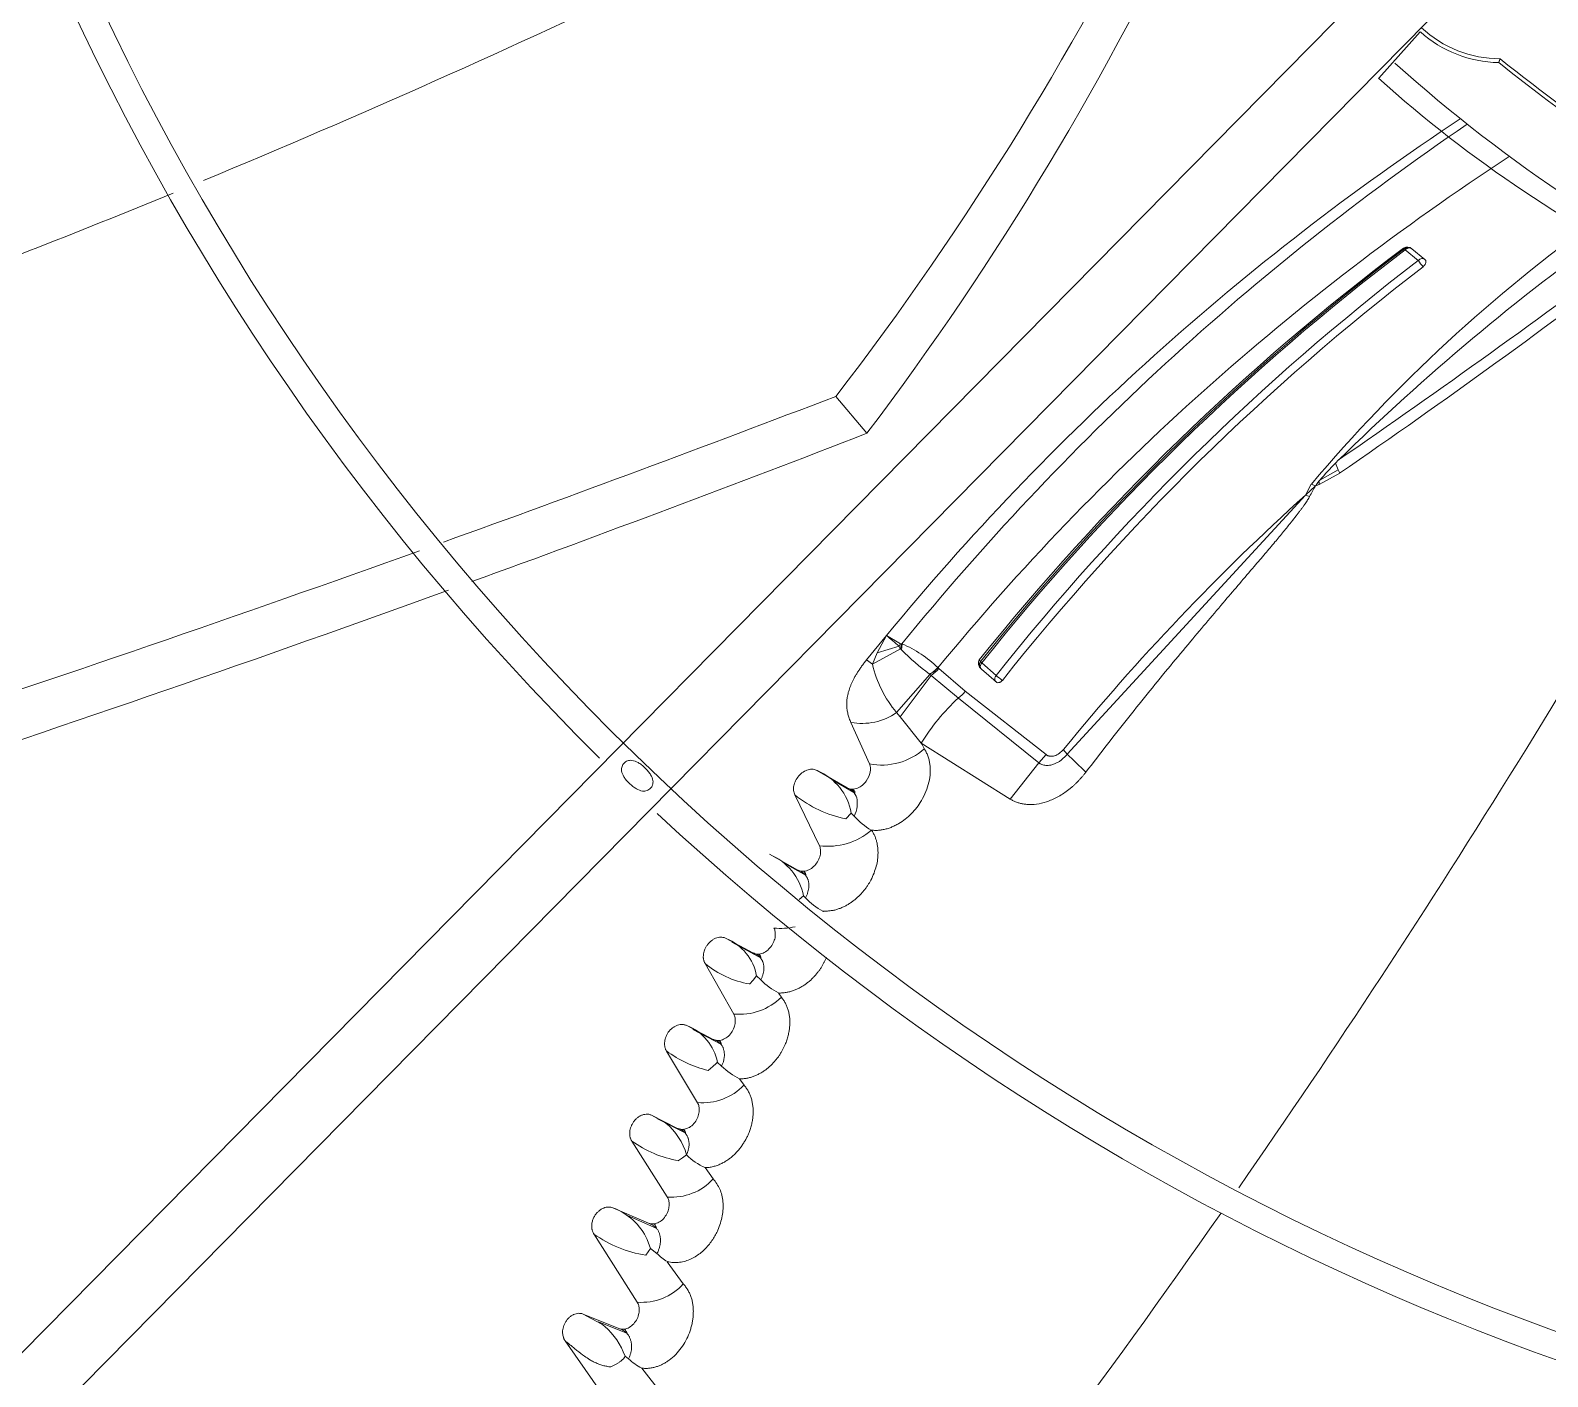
# Model space of a CAD drawing. Header units: millimetres. Extents: x 113490 to 142599, y -20467 to 115.
# Drawn here: x 122741.5 to 122879.2, y -11583.8 to -11461.5 of the extents above; entities that cross this region are included whole.
import ezdxf

# ---------------------------------------------------------------- set-up
doc = ezdxf.new("R2010")
doc.units = ezdxf.units.MM
doc.layers.add('DV3_0', color=7, linetype='Continuous')

msp = doc.modelspace()

# ---------------------------------------------------------------- linework, layer by layer
at = {"layer": 'DV3_0', "color": 7, "linetype": 'Continuous', "lineweight": 15}
for p, q in [((122945.2, -11374.23), (122611.6, -11712.53)), ((122612.45, -11720.21), (122950.11, -11377.79)), ((122866.15, -11481.33), (122866.26, -11481.36)), ((122866.3, -11481.48), (122867.48, -11482.45)), ((122866.91, -11481.39), (122868.09, -11482.36)), ((122817.41, -11498.14), (122814.59, -11494.79)), ((122858.5, -11502.79), (122860.35, -11501.76)), ((122858.55, -11502.39), (122860.22, -11501.46)), ((122858.23, -11502.89), (122858.5, -11502.79)), ((122858.37, -11502.62), (122858.46, -11502.5)), ((122858.37, -11502.62), (122858.47, -11502.58)), ((122858.46, -11502.5), (122858.55, -11502.39)), ((122817.38, -11518.72), (122819.2, -11516.49)), ((122817.92, -11519.1), (122820.46, -11517.71)), ((122820.48, -11517.25), (122820.34, -11517.46)), ((122820.55, -11517.26), (122820.46, -11517.71)), ((122820.46, -11517.71), (122820.55, -11517.81)), ((122820.48, -11517.25), (122820.55, -11517.26)), ((122820.61, -11517.26), (122820.55, -11517.81)), ((122823.87, -11519.42), (122823.88, -11519.44)), ((122823.88, -11519.44), (122823.94, -11519.49)), ((122823.94, -11519.49), (122826.35, -11521.56)), ((122827.74, -11518.87), (122827.62, -11518.73)), ((122829.14, -11520.72), (122827.82, -11519.56)), ((122829.16, -11520.13), (122827.85, -11518.98)), ((122820.11, -11523.5), (122823.12, -11520.03)), ((122823.09, -11520.01), (122823.12, -11520.03)), ((122823.12, -11520.03), (122823.24, -11520.12)), ((122823.24, -11520.12), (122825.72, -11522.18)), ((122825.72, -11522.18), (122833.02, -11528.07)), ((122826.35, -11521.56), (122833.7, -11527.32)), ((122822.35, -11526.29), (122820.43, -11523.89)), ((122815.97, -11524.41), (122817.64, -11528.16)), ((122833.02, -11528.07), (122830.42, -11531.36)), ((122833.7, -11527.32), (122833.02, -11528.07)), ((122835.25, -11526.86), (122835.61, -11527.27)), ((122815.61, -11530.34), (122812.91, -11528.77)), ((122816.22, -11530.75), (122814.26, -11529.61)), ((122813.1, -11535.59), (122810.87, -11530.97)), ((122815.51, -11533.16), (122815.99, -11532.63)), ((122815.99, -11532.63), (122816.27, -11532.91)), ((122808.57, -11536.37), (122811.13, -11537.8)), ((122811.89, -11538.29), (122809.9, -11537.17)), ((122811.28, -11540.49), (122811.67, -11540.15)), ((122811.67, -11540.15), (122811.84, -11540.31)), ((122813.46, -11541.59), (122813.42, -11541.53)), ((122804.63, -11544.02), (122807.06, -11545.33)), ((122807.8, -11545.8), (122805.16, -11544.36)), ((122805.32, -11550.88), (122802.72, -11546.29)), ((122807.4, -11547.42), (122807.09, -11547.79)), ((122807.4, -11547.42), (122807.79, -11547.78)), ((122807.09, -11547.79), (122806.75, -11548.15)), ((122809.65, -11549.35), (122809.4, -11548.97)), ((122801.07, -11551.93), (122803.46, -11553.18)), ((122804.2, -11553.63), (122801.6, -11552.27)), ((122802.04, -11558.93), (122799.22, -11554.24)), ((122803.43, -11555.65), (122803, -11556.01)), ((122803.83, -11555.26), (122804.22, -11555.6)), ((122806.26, -11557.35), (122805.86, -11556.77)), ((122797.87, -11560.07), (122800.23, -11561.26)), ((122797.87, -11560.07), (122799.15, -11560.79)), ((122800.97, -11561.7), (122798.39, -11560.4)), ((122799.29, -11567.49), (122796.07, -11562.41)), ((122800.68, -11563.95), (122800.31, -11564.19)), ((122801.03, -11563.67), (122800.68, -11563.95)), ((122803.46, -11565.85), (122802.72, -11564.82)), ((122794.35, -11568.48), (122797.58, -11569.87)), ((122798.35, -11570.34), (122795.67, -11569.18)), ((122796.56, -11577.04), (122792.62, -11570.85)), ((122797.45, -11571.36), (122797.77, -11572.16)), ((122797.77, -11572.16), (122797.56, -11572.47)), ((122797.77, -11572.16), (122798.35, -11572.62)), ((122797.56, -11572.47), (122797.33, -11572.77)), ((122800.74, -11575.39), (122799.29, -11573.37)), ((122791.66, -11578.12), (122794.9, -11579.44)), ((122791.66, -11578.12), (122793.3, -11579)), ((122795.68, -11579.9), (122793.05, -11578.82)), ((122794.62, -11587.14), (122790.01, -11580.55)), ((122795.29, -11581.55), (122795.46, -11581.96)), ((122794.91, -11582.51), (122794.66, -11582.67)), ((122795.46, -11581.96), (122795.77, -11582.19)), ((122798.78, -11585.38), (122796.97, -11583.04))]:
    msp.add_line(p, q, dxfattribs=at)
at = {"layer": 'DV3_0', "color": 7, "linetype": 'Continuous', "lineweight": 20}
for p, q in [((122863.89, -11465.89), (122867.67, -11461.68)), ((122859.96, -11500.86), (122860.25, -11500.56)), ((122860.22, -11501.46), (122860.35, -11501.76)), ((122857.23, -11503.75), (122857.77, -11502.77)), ((122857.23, -11503.75), (122857.69, -11503.33)), ((122857.69, -11503.33), (122858.16, -11502.9)), ((122858.16, -11502.9), (122857.77, -11502.77)), ((122858.16, -11502.9), (122858.23, -11502.89)), ((122858.24, -11502.78), (122858.23, -11502.89)), ((122858.24, -11502.78), (122858.37, -11502.62)), ((122858.46, -11502.5), (122858.47, -11502.58)), ((122858.47, -11502.58), (122858.5, -11502.79)), ((122835.61, -11527.27), (122857.23, -11503.75)), ((122857.23, -11503.75), (122857.62, -11503.88)), ((122818.36, -11518.07), (122819.2, -11516.49)), ((122819.2, -11516.49), (122820.48, -11517.25)), ((122817.92, -11519.1), (122818.36, -11518.07)), ((122820.34, -11517.46), (122818.36, -11518.07)), ((122820.55, -11517.26), (122820.61, -11517.26)), ((122817.38, -11518.72), (122817.92, -11519.1)), ((122823.24, -11520.12), (122820.43, -11523.89)), ((122820.43, -11523.9), (122820.11, -11523.5)), ((122830.42, -11531.36), (122822.35, -11526.29))]:
    msp.add_line(p, q, dxfattribs=at)
at = {"layer": 'DV3_0', "color": 7, "linetype": 'Continuous', "lineweight": 15}
for centre, radius, start, end in [((122959.24, -11359.99), 236, 136.9648, 225.2631), ((122959.24, -11359.99), 233.5, 136.5342, 225.7814), ((122423.11, -10669.83), 871.89, 292.52996, 298.55652), ((122591.65, -11322.98), 281.46, 322.3809, 334.3771), ((122959.24, -11359.99), 123.5, 226.1082, 316.2428), ((122598.74, -11332.51), 274.32, 322.858, 335.1381), ((122959.24, -11359.99), 126, 228.4752, 270), ((122874.93, -11453.63), 10.84, 228, 269.251), ((122874.93, -11453.63), 10.5, 226.9653, 269.8902), ((122959.24, -11359.99), 140.5, 228.0723, 244.7865), ((122959.24, -11359.99), 134.34, 231.0499, 242.2199), ((122959.24, -11359.99), 134, 230.9991, 237.2517), ((122941.5, -11379.69), 116, 228, 244.5279), ((123001.13, -11666.17), 235.59, 123.4411, 140.5553), ((123007.53, -11669.04), 240.79, 124.2777, 140.9245), ((123001.36, -11665.58), 229.92, 123.1154, 140.531), ((122423.11, -10669.83), 871.89, 290.47901, 292.33228), ((122866.49, -11481.85), 0.625, 47.7893, 122.5207), ((122866.57, -11481.75), 0.496, 46.1549, 128.4511), ((122995.05, -11652.66), 214.41, 126.9538, 141.3404), ((122996.36, -11653.48), 215.76, 127.0847, 141.4), ((122996.85, -11653.8), 216.19, 127.147, 141.4201), ((123000.67, -11656.24), 218.96, 127.4655, 141.5655), ((122870.06, -11480.96), 2.97, 210.096, 223.8348), ((123000.91, -11656.47), 218.57, 127.4799, 141.5567), ((122134.84, -11069), 872.24, 325.21173, 331.29356), ((122128.22, -9701.77), 1919.9, 289.81328, 290.94717), ((122148.8, -9772.02), 1851.09, 289.98762, 291.17408), ((122860.81, -11504.67), 3.19, 143.7116, 146.2521), ((122997.08, -11658.8), 208.79, 132.0492, 140.8077), ((122959.24, -11359.99), 551.5, 195.4775, 254.5225), ((122128.22, -9701.77), 1919.9, 288.19223, 289.74418), ((122148.8, -9772.02), 1851.09, 288.2319, 289.91843), ((122820.81, -11517.37), 0.478, 190.9247, 223.9), ((122843.22, -11494.18), 32.75, 226.1967, 232.0692), ((122816.28, -11527.32), 10.95, 46.1609, 66.7475), ((122828.12, -11519.18), 0.485, 140.7317, 232.4456), ((122828.48, -11518.26), 0.962, 219.8162, 228.871), ((122832.93, -11515.93), 5.65, 228.0185, 235.2631), ((122959.24, -11359.99), 233.5, 225.7814, 315.7154), ((122816.94, -11518.92), 5.57, 260.0111, 304.7159), ((122818.76, -11522.51), 5.76, 258.8491, 312.1775), ((122989.76, -11434.2), 191.06, 208.8135, 208.982), ((122862.73, -11500.85), 37.86, 224.2478, 227.8108), ((122810.89, -11533.55), 5.19, 10.1936, 67.059), ((122817.77, -11522.39), 11.01, 231.1934, 258.1257), ((122959.24, -11359.99), 236, 227.0266, 270), ((122820.87, -11528.88), 6.12, 221.219, 240.0537), ((122813.88, -11529.6), 6.04, 262.6336, 310.7293), ((122817.78, -11534.27), 0.106, 55.1918, 66.6705), ((122806.56, -11541.18), 5.21, 11.3202, 67.3762), ((122816.21, -11536.27), 5.96, 222.7921, 242.0806), ((122809.59, -11537.43), 5.67, 263.7009, 283.4701), ((122802.94, -11548.22), 4.53, 10.0986, 68.0429), ((122808.21, -11539.67), 8.6, 230.3252, 260.2403), ((122812.05, -11543.69), 5.9, 223.7711, 243.319), ((122805.85, -11545.48), 5.42, 264.3965, 314.4981), ((122799.42, -11556.11), 4.5, 10.85, 68.4163), ((122805.41, -11545.91), 10.37, 233.3561, 256.5974), ((122799.14, -11550.68), 6.56, 310.7747, 315.6542), ((122808.4, -11551.47), 5.87, 224.689, 244.3555), ((122802.49, -11553.71), 5.23, 264.9801, 316.0244), ((122795.7, -11565.09), 5.52, 14.9303, 51.3083), ((122802.11, -11553.95), 10.4, 234.4567, 260.0311), ((122805.12, -11559.5), 5.84, 225.5932, 245.7222), ((122799.7, -11562.41), 5.1, 265.3273, 317.4993), ((122134.84, -11069), 872.24, 317.86602, 325.02361), ((122792.49, -11573.6), 5.45, 24.3194, 70.0298), ((122798.98, -11562.01), 10.89, 234.299, 261.2947), ((122802.4, -11568.45), 5.81, 225.859, 237.6941), ((122796.97, -11571.97), 5.09, 265.4156, 317.8444), ((122789.28, -11584.19), 6.57, 23.712, 52.2409), ((122791.61, -11577.45), 6.04, 295.0761, 300.3042), ((122799.69, -11577.91), 5.8, 227.5727, 242.0343)]:
    msp.add_arc(centre, radius, start, end, dxfattribs=at)
at = {"layer": 'DV3_0', "color": 7, "linetype": 'Continuous', "lineweight": 20}
for centre, radius, start, end in [((122967.28, -11595.15), 143.27, 125.5681, 139.8477), ((123007.67, -11650.87), 210.53, 125.5148, 134.442), ((122386.6, -10812.76), 835.11, 304.55332, 306.86693), ((122428.74, -10875.53), 760.56, 304.57503, 307.19348), ((122887.01, -11527.1), 37.69, 135.8529, 139.0244), ((122998.7, -11580.15), 160.38, 151.2063, 151.6058), ((122843.96, -11488.76), 37.17, 228.2362, 230.5479), ((122828.4, -11516.63), 10.77, 193.2742, 219.6537), ((122821.73, -11517.41), 2.93, 297.5982, 316.6794), ((122821.68, -11517.43), 2.97, 298.9802, 317.6454), ((122821.69, -11517.72), 2.86, 302.8874, 321.7301), ((122839.02, -11536.52), 19.56, 132.8678, 148.4609), ((122823.99, -11519.79), 2.95, 305.8411, 323.1077)]:
    msp.add_arc(centre, radius, start, end, dxfattribs=at)
msp.add_ellipse((122838.61, -11486.69), major_axis=(22.96, -30.96), ratio=0.289793, start_param=0.87424, end_param=0.89553, dxfattribs=at)
at = {"layer": 'DV3_0', "color": 7, "linetype": 'Continuous', "lineweight": 15}
for points, knots in [([(122637.56, -11480.41), (122639.58, -11479.62), (122647.98, -11476.44), (122663.51, -11471.34), (122684.31, -11466.23), (122705.65, -11462.37), (122725.6, -11459.2), (122738.74, -11457.07), (122744.58, -11456.01)], [0.2428611, 0.2428611, 0.2428611, 0.2428611, 0.2795611, 0.3948142, 0.5195556, 0.6421753, 0.7617357, 0.8637565, 0.8637565, 0.8637565, 0.8637565]), ([(122866.3, -11481.48), (122866.31, -11481.46), (122866.34, -11481.43), (122866.39, -11481.4), (122866.45, -11481.36), (122866.52, -11481.32), (122866.62, -11481.3), (122866.71, -11481.29), (122866.79, -11481.31), (122866.86, -11481.34), (122866.89, -11481.37), (122866.91, -11481.39)], [0, 0, 0, 0, 0.068335, 0.145469, 0.231665, 0.333262, 0.479836, 0.632249, 0.740429, 0.880915, 1, 1, 1, 1]), ([(122866.3, -11481.48), (122866.29, -11481.45), (122866.26, -11481.4), (122866.26, -11481.37), (122866.26, -11481.36)], [0, 0, 0, 0, 0.499963, 1, 1, 1, 1]), ([(122867.48, -11482.45), (122867.57, -11482.35), (122867.69, -11482.29), (122867.92, -11482.26), (122868.02, -11482.29), (122868.09, -11482.36)], [0, 0, 0, 0, 0.5, 0.5, 1, 1, 1, 1]), ([(122868.09, -11482.36), (122868.11, -11482.37), (122868.13, -11482.39), (122868.15, -11482.43), (122868.17, -11482.49), (122868.18, -11482.56), (122868.17, -11482.66), (122868.13, -11482.76), (122868.07, -11482.85), (122868, -11482.94), (122867.94, -11482.99), (122867.91, -11483.02)], [0, 0, 0, 0, 0.07454, 0.149665, 0.227324, 0.351488, 0.476595, 0.607041, 0.740493, 0.871945, 1, 1, 1, 1]), ([(122817.38, -11518.72), (122817.3, -11518.82), (122817.15, -11519.01), (122816.94, -11519.29), (122816.75, -11519.57), (122816.57, -11519.84), (122816.41, -11520.1), (122816.26, -11520.36), (122816.13, -11520.61), (122816.02, -11520.86), (122815.92, -11521.1), (122815.83, -11521.34), (122815.76, -11521.57), (122815.7, -11521.79), (122815.64, -11522.08), (122815.59, -11522.43), (122815.58, -11522.84), (122815.61, -11523.25), (122815.69, -11523.64), (122815.8, -11524.03), (122815.91, -11524.28), (122815.97, -11524.41)], [0, 0, 0, 0, 0.057167, 0.111739, 0.163853, 0.213654, 0.261288, 0.306903, 0.350652, 0.39269, 0.433175, 0.472267, 0.510126, 0.546912, 0.582784, 0.650511, 0.717662, 0.785257, 0.85427, 0.92559, 1, 1, 1, 1]), ([(122827.82, -11519.56), (122827.8, -11519.54), (122827.76, -11519.51), (122827.7, -11519.44), (122827.65, -11519.37), (122827.6, -11519.28), (122827.56, -11519.18), (122827.53, -11519.05), (122827.54, -11518.93), (122827.56, -11518.82), (122827.6, -11518.75), (122827.62, -11518.72)], [0, 0, 0, 0, 0.099276, 0.196859, 0.293392, 0.389534, 0.537296, 0.670768, 0.795065, 0.901219, 1, 1, 1, 1]), ([(122827.85, -11518.98), (122827.76, -11519.08), (122827.72, -11519.21), (122827.71, -11519.42), (122827.75, -11519.52), (122827.82, -11519.56)], [0, 0, 0, 0, 0.5, 0.5, 1, 1, 1, 1]), ([(122829.16, -11520.13), (122829.14, -11520.15), (122829.12, -11520.18), (122829.1, -11520.22), (122829.08, -11520.26), (122829.05, -11520.32), (122829.03, -11520.39), (122829.02, -11520.48), (122829.03, -11520.58), (122829.07, -11520.66), (122829.12, -11520.7), (122829.14, -11520.72)], [0, 0, 0, 0, 0.074935, 0.140404, 0.196395, 0.24291, 0.374051, 0.4902, 0.673451, 0.83987, 1, 1, 1, 1]), ([(122829.72, -11520.57), (122829.7, -11520.59), (122829.67, -11520.62), (122829.63, -11520.67), (122829.57, -11520.71), (122829.5, -11520.75), (122829.41, -11520.78), (122829.31, -11520.79), (122829.21, -11520.77), (122829.16, -11520.74), (122829.14, -11520.72)], [0, 0, 0, 0, 0.086931, 0.173955, 0.262548, 0.393393, 0.521895, 0.686293, 0.841595, 1, 1, 1, 1]), ([(122822.62, -11526.78), (122822.66, -11526.83), (122822.72, -11526.93), (122822.8, -11527.09), (122822.88, -11527.26), (122822.95, -11527.43), (122823.01, -11527.6), (122823.06, -11527.78), (122823.1, -11527.97), (122823.13, -11528.15), (122823.15, -11528.35), (122823.16, -11528.54), (122823.17, -11528.75), (122823.16, -11529.17), (122823.07, -11529.82), (122822.8, -11530.68), (122822.41, -11531.45), (122821.96, -11532.13), (122821.47, -11532.69), (122820.91, -11533.18), (122820.4, -11533.53), (122819.96, -11533.77), (122819.61, -11533.93), (122819.26, -11534.05), (122818.9, -11534.13), (122818.55, -11534.19), (122818.19, -11534.21), (122817.96, -11534.19), (122817.84, -11534.18)], [0, 0, 0, 0, 0.019166, 0.038122, 0.056918, 0.075605, 0.094236, 0.112864, 0.13154, 0.150316, 0.169245, 0.188375, 0.207755, 0.227431, 0.308794, 0.389566, 0.473019, 0.53961, 0.606644, 0.674514, 0.74239, 0.78007, 0.816992, 0.853426, 0.889654, 0.925965, 0.962652, 1, 1, 1, 1]), ([(122797.76, -11530.38), (122797.72, -11530.42), (122797.62, -11530.5), (122797.38, -11530.62), (122796.98, -11530.66), (122796.55, -11530.48), (122796.16, -11530.21), (122795.84, -11529.94), (122795.56, -11529.64), (122795.29, -11529.27), (122795.11, -11528.85), (122795.14, -11528.46), (122795.25, -11528.22), (122795.33, -11528.13), (122795.37, -11528.08)], [0, 0, 0, 0, 0.040529, 0.082096, 0.181604, 0.321297, 0.409637, 0.504692, 0.598943, 0.685714, 0.821727, 0.918717, 0.959765, 1, 1, 1, 1]), ([(122795.37, -11528.08), (122795.41, -11528.04), (122795.5, -11527.96), (122795.74, -11527.84), (122796.14, -11527.81), (122796.58, -11527.99), (122796.96, -11528.25), (122797.28, -11528.53), (122797.56, -11528.83), (122797.83, -11529.2), (122798.02, -11529.62), (122797.99, -11530.01), (122797.88, -11530.24), (122797.8, -11530.33), (122797.76, -11530.38)], [0, 0, 0, 0, 0.040488, 0.081902, 0.180627, 0.320355, 0.409206, 0.504808, 0.600124, 0.687341, 0.822717, 0.918807, 0.959755, 1, 1, 1, 1]), ([(122817.64, -11528.16), (122817.83, -11528.58), (122817.74, -11529.2), (122817.16, -11529.99), (122816.89, -11530.23), (122816.26, -11530.49), (122815.9, -11530.51), (122815.61, -11530.34)], [0, 0, 0, 0, 0.5, 0.5, 0.75, 0.75, 1, 1, 1, 1]), ([(122812.91, -11528.77), (122812.8, -11528.71), (122812.54, -11528.62), (122812.08, -11528.66), (122811.62, -11528.88), (122811.21, -11529.23), (122810.92, -11529.69), (122810.76, -11530.15), (122810.74, -11530.58), (122810.82, -11530.85), (122810.87, -11530.97)], [0, 0, 0, 0, 0.124936, 0.249948, 0.37496, 0.499972, 0.624983, 0.749995, 0.875007, 1, 1, 1, 1]), ([(122816.27, -11532.91), (122816.54, -11532.33), (122816.61, -11531.73), (122816.37, -11530.78), (122816.05, -11530.44), (122815.61, -11530.34)], [0, 0, 0, 0, 0.5, 0.5, 1, 1, 1, 1]), ([(122813.42, -11541.53), (122813.48, -11541.53), (122813.59, -11541.54), (122813.76, -11541.53), (122813.93, -11541.52), (122814.09, -11541.5), (122814.26, -11541.48), (122814.42, -11541.45), (122814.59, -11541.41), (122814.74, -11541.36), (122814.9, -11541.31), (122815.06, -11541.25), (122815.21, -11541.18), (122815.36, -11541.11), (122815.5, -11541.04), (122815.65, -11540.96), (122815.78, -11540.88), (122815.92, -11540.79), (122816.05, -11540.7), (122816.18, -11540.6), (122816.31, -11540.5), (122816.43, -11540.4), (122816.54, -11540.3), (122816.66, -11540.19), (122816.77, -11540.09), (122816.87, -11539.98), (122816.97, -11539.87), (122817.07, -11539.75), (122817.16, -11539.64), (122817.25, -11539.53), (122817.34, -11539.41), (122817.42, -11539.3), (122817.5, -11539.18), (122817.57, -11539.07), (122817.64, -11538.95), (122817.71, -11538.84), (122817.86, -11538.55), (122818.07, -11538.09), (122818.28, -11537.45), (122818.4, -11536.84), (122818.43, -11536.33), (122818.42, -11535.92), (122818.38, -11535.59), (122818.32, -11535.28), (122818.24, -11534.98), (122818.13, -11534.7), (122818, -11534.43), (122817.89, -11534.27), (122817.84, -11534.18)], [0, 0, 0, 0, 0.018204, 0.036232, 0.054091, 0.071784, 0.089316, 0.106686, 0.123893, 0.140932, 0.157804, 0.174507, 0.191041, 0.207406, 0.223603, 0.239633, 0.255494, 0.271181, 0.286691, 0.30202, 0.317168, 0.332132, 0.346911, 0.361504, 0.37591, 0.390129, 0.404162, 0.418, 0.431639, 0.445072, 0.458296, 0.471308, 0.484107, 0.496692, 0.509065, 0.521225, 0.533175, 0.598658, 0.661047, 0.720164, 0.776144, 0.808616, 0.840912, 0.873027, 0.904977, 0.936788, 0.968466, 1, 1, 1, 1]), ([(122811.13, -11537.8), (122811.19, -11537.83), (122811.3, -11537.89), (122811.57, -11537.93), (122811.94, -11537.89), (122812.39, -11537.67), (122812.78, -11537.3), (122813.06, -11536.85), (122813.21, -11536.38), (122813.22, -11536.01), (122813.17, -11535.76), (122813.13, -11535.64), (122813.1, -11535.59)], [0, 0, 0, 0, 0.059675, 0.120073, 0.2491, 0.384807, 0.524772, 0.66033, 0.782242, 0.893173, 0.94678, 1, 1, 1, 1]), ([(122811.84, -11540.31), (122811.86, -11540.27), (122811.9, -11540.19), (122811.96, -11540.07), (122812.01, -11539.95), (122812.05, -11539.82), (122812.08, -11539.7), (122812.11, -11539.57), (122812.13, -11539.45), (122812.14, -11539.33), (122812.14, -11539.21), (122812.14, -11539.09), (122812.13, -11538.97), (122812.11, -11538.86), (122812.09, -11538.75), (122812.05, -11538.65), (122812.01, -11538.54), (122811.97, -11538.45), (122811.91, -11538.36), (122811.85, -11538.27), (122811.78, -11538.19), (122811.7, -11538.11), (122811.62, -11538.04), (122811.54, -11537.98), (122811.44, -11537.93), (122811.34, -11537.88), (122811.24, -11537.84), (122811.17, -11537.81), (122811.13, -11537.8)], [0, 0, 0, 0, 0.03637, 0.072818, 0.109387, 0.146108, 0.183005, 0.220091, 0.257376, 0.294864, 0.332555, 0.370448, 0.40854, 0.446831, 0.485321, 0.524014, 0.56291, 0.602001, 0.641273, 0.680709, 0.72029, 0.759994, 0.799804, 0.839701, 0.879673, 0.919712, 0.959818, 1, 1, 1, 1]), ([(122807.06, -11545.33), (122807.12, -11545.36), (122807.24, -11545.41), (122807.51, -11545.46), (122807.88, -11545.4), (122808.33, -11545.17), (122808.72, -11544.78), (122808.98, -11544.32), (122809.11, -11543.85), (122809.1, -11543.49), (122809.05, -11543.23), (122809, -11543.12), (122808.97, -11543.07)], [0, 0, 0, 0, 0.060763, 0.122032, 0.252561, 0.389572, 0.530342, 0.666038, 0.786179, 0.894707, 0.947528, 1, 1, 1, 1]), ([(122802.72, -11546.29), (122802.7, -11546.26), (122802.67, -11546.19), (122802.63, -11546.09), (122802.6, -11545.98), (122802.57, -11545.87), (122802.56, -11545.76), (122802.56, -11545.64), (122802.57, -11545.48), (122802.6, -11545.29), (122802.67, -11545.05), (122802.79, -11544.81), (122802.99, -11544.5), (122803.25, -11544.24), (122803.55, -11544.05), (122803.79, -11543.95), (122804.02, -11543.9), (122804.22, -11543.9), (122804.39, -11543.92), (122804.52, -11543.96), (122804.59, -11544), (122804.63, -11544.02)], [0, 0, 0, 0, 0.031577, 0.062455, 0.092865, 0.123047, 0.153249, 0.183717, 0.214692, 0.2734, 0.332207, 0.398491, 0.467867, 0.606956, 0.676774, 0.745817, 0.813018, 0.87975, 0.921005, 0.960896, 1, 1, 1, 1]), ([(122807.79, -11547.78), (122807.81, -11547.74), (122807.85, -11547.66), (122807.9, -11547.54), (122807.94, -11547.42), (122807.98, -11547.29), (122808.01, -11547.17), (122808.04, -11547.05), (122808.05, -11546.93), (122808.06, -11546.81), (122808.06, -11546.7), (122808.06, -11546.58), (122808.05, -11546.47), (122808.03, -11546.36), (122808, -11546.25), (122807.97, -11546.15), (122807.93, -11546.05), (122807.88, -11545.96), (122807.83, -11545.87), (122807.76, -11545.78), (122807.7, -11545.7), (122807.62, -11545.63), (122807.54, -11545.56), (122807.46, -11545.5), (122807.36, -11545.45), (122807.27, -11545.4), (122807.17, -11545.36), (122807.09, -11545.34), (122807.06, -11545.33)], [0, 0, 0, 0, 0.036276, 0.072641, 0.109136, 0.145791, 0.182627, 0.21966, 0.256899, 0.294346, 0.332004, 0.369871, 0.407945, 0.446224, 0.48471, 0.523405, 0.562309, 0.601415, 0.64071, 0.680175, 0.719793, 0.759544, 0.799408, 0.839368, 0.879412, 0.919531, 0.959724, 1, 1, 1, 1]), ([(122809.4, -11548.97), (122809.46, -11548.97), (122809.57, -11548.97), (122809.74, -11548.96), (122809.92, -11548.95), (122810.08, -11548.92), (122810.25, -11548.89), (122810.42, -11548.85), (122810.58, -11548.8), (122810.74, -11548.75), (122810.9, -11548.69), (122811.05, -11548.63), (122811.2, -11548.55), (122811.35, -11548.48), (122811.5, -11548.39), (122811.64, -11548.31), (122811.77, -11548.22), (122811.91, -11548.12), (122812.03, -11548.02), (122812.16, -11547.92), (122812.28, -11547.82), (122812.4, -11547.71), (122812.51, -11547.6), (122812.61, -11547.49), (122812.72, -11547.38), (122812.82, -11547.26), (122812.91, -11547.15), (122813, -11547.03), (122813.09, -11546.91), (122813.17, -11546.8), (122813.25, -11546.68), (122813.32, -11546.56), (122813.39, -11546.44), (122813.46, -11546.33), (122813.52, -11546.21), (122813.58, -11546.1), (122813.65, -11545.94), (122813.7, -11545.83), (122813.74, -11545.75)], [0, 0, 0, 0, 0.0187541, 0.0373181, 0.0556973, 0.0738975, 0.0919229, 0.1097702, 0.1274354, 0.1449155, 0.1622084, 0.1793131, 0.1962293, 0.2129573, 0.2294982, 0.2458521, 0.2620137, 0.2779778, 0.2937403, 0.3092986, 0.3246507, 0.3397938, 0.3547259, 0.369446, 0.3839543, 0.3982511, 0.4123313, 0.4261866, 0.4398106, 0.4531986, 0.4663472, 0.4792545, 0.4919196, 0.5043427, 0.5165249, 0.5284679, 0.5401741, 0.5644341, 0.5644341, 0.5644341, 0.5644341]), ([(122805.86, -11556.77), (122805.91, -11556.77), (122806.02, -11556.77), (122806.19, -11556.75), (122806.36, -11556.74), (122806.52, -11556.71), (122806.68, -11556.67), (122806.85, -11556.63), (122807, -11556.58), (122807.16, -11556.53), (122807.31, -11556.47), (122807.46, -11556.4), (122807.61, -11556.32), (122807.76, -11556.25), (122807.9, -11556.16), (122808.03, -11556.07), (122808.17, -11555.98), (122808.3, -11555.88), (122808.42, -11555.78), (122808.55, -11555.68), (122808.67, -11555.57), (122808.78, -11555.46), (122808.89, -11555.34), (122808.99, -11555.23), (122809.1, -11555.11), (122809.19, -11554.99), (122809.29, -11554.87), (122809.38, -11554.75), (122809.46, -11554.63), (122809.54, -11554.51), (122809.62, -11554.38), (122809.69, -11554.26), (122809.76, -11554.14), (122809.82, -11554.01), (122809.88, -11553.89), (122809.94, -11553.77), (122810.03, -11553.56), (122810.15, -11553.25), (122810.27, -11552.84), (122810.35, -11552.44), (122810.41, -11552.04), (122810.42, -11551.64), (122810.41, -11551.26), (122810.36, -11550.88), (122810.28, -11550.53), (122810.16, -11550.2), (122810.02, -11549.89), (122809.85, -11549.61), (122809.72, -11549.44), (122809.65, -11549.35)], [0, 0, 0, 0, 0.018381, 0.036602, 0.05467, 0.072591, 0.090368, 0.108, 0.125481, 0.142808, 0.159978, 0.176991, 0.193847, 0.210547, 0.227091, 0.243482, 0.259713, 0.27578, 0.291678, 0.307403, 0.322955, 0.338329, 0.353524, 0.368539, 0.383373, 0.398027, 0.412497, 0.426773, 0.440848, 0.454716, 0.468374, 0.481818, 0.495048, 0.508064, 0.520867, 0.533458, 0.54584, 0.586166, 0.626148, 0.665687, 0.704746, 0.74335, 0.781484, 0.819106, 0.856211, 0.892806, 0.928943, 0.964674, 1, 1, 1, 1]), ([(122803.46, -11553.18), (122803.53, -11553.2), (122803.65, -11553.26), (122803.92, -11553.3), (122804.3, -11553.24), (122804.75, -11552.99), (122805.12, -11552.59), (122805.37, -11552.11), (122805.48, -11551.64), (122805.47, -11551.29), (122805.4, -11551.04), (122805.35, -11550.94), (122805.32, -11550.88)], [0, 0, 0, 0, 0.061572, 0.123611, 0.255226, 0.393175, 0.534671, 0.67092, 0.789841, 0.89634, 0.948288, 1, 1, 1, 1]), ([(122799.22, -11554.24), (122799.2, -11554.21), (122799.16, -11554.14), (122799.12, -11554.04), (122799.09, -11553.94), (122799.06, -11553.83), (122799.05, -11553.72), (122799.04, -11553.6), (122799.04, -11553.45), (122799.07, -11553.26), (122799.13, -11553.02), (122799.23, -11552.77), (122799.43, -11552.45), (122799.69, -11552.18), (122799.98, -11551.99), (122800.22, -11551.88), (122800.46, -11551.83), (122800.66, -11551.82), (122800.83, -11551.84), (122800.96, -11551.87), (122801.03, -11551.91), (122801.07, -11551.93)], [0, 0, 0, 0, 0.031012, 0.06135, 0.091231, 0.120882, 0.150535, 0.180423, 0.210772, 0.26871, 0.326783, 0.394691, 0.462779, 0.603193, 0.673465, 0.742924, 0.811293, 0.879056, 0.920585, 0.9607, 1, 1, 1, 1]), ([(122804.22, -11555.6), (122804.24, -11555.56), (122804.28, -11555.47), (122804.34, -11555.34), (122804.38, -11555.21), (122804.42, -11555.08), (122804.44, -11554.95), (122804.46, -11554.82), (122804.48, -11554.69), (122804.48, -11554.57), (122804.47, -11554.44), (122804.46, -11554.32), (122804.44, -11554.2), (122804.41, -11554.09), (122804.37, -11553.98), (122804.33, -11553.87), (122804.27, -11553.77), (122804.21, -11553.68), (122804.14, -11553.59), (122804.06, -11553.51), (122803.98, -11553.44), (122803.89, -11553.37), (122803.79, -11553.31), (122803.69, -11553.26), (122803.58, -11553.21), (122803.5, -11553.19), (122803.46, -11553.18)], [0, 0, 0, 0, 0.039261, 0.078637, 0.118175, 0.157912, 0.197871, 0.238069, 0.278515, 0.31921, 0.360155, 0.401347, 0.442785, 0.484469, 0.526402, 0.568584, 0.611003, 0.65364, 0.696475, 0.739481, 0.782636, 0.825914, 0.869298, 0.912774, 0.95634, 1, 1, 1, 1]), ([(122802.72, -11564.82), (122802.78, -11564.82), (122802.91, -11564.82), (122803.09, -11564.8), (122803.27, -11564.77), (122803.45, -11564.73), (122803.63, -11564.68), (122803.81, -11564.63), (122803.98, -11564.56), (122804.15, -11564.49), (122804.31, -11564.4), (122804.48, -11564.32), (122804.63, -11564.22), (122804.79, -11564.12), (122804.94, -11564.01), (122805.08, -11563.9), (122805.22, -11563.78), (122805.35, -11563.66), (122805.48, -11563.53), (122805.61, -11563.4), (122805.73, -11563.27), (122805.84, -11563.13), (122805.95, -11563), (122806.05, -11562.85), (122806.15, -11562.71), (122806.24, -11562.57), (122806.33, -11562.42), (122806.41, -11562.28), (122806.49, -11562.13), (122806.56, -11561.99), (122806.63, -11561.84), (122806.69, -11561.7), (122806.78, -11561.47), (122806.88, -11561.16), (122806.98, -11560.76), (122807.05, -11560.36), (122807.09, -11559.96), (122807.09, -11559.58), (122807.06, -11559.2), (122807, -11558.84), (122806.91, -11558.49), (122806.79, -11558.17), (122806.64, -11557.87), (122806.46, -11557.59), (122806.33, -11557.43), (122806.26, -11557.35)], [0, 0, 0, 0, 0.020397, 0.040625, 0.060695, 0.080615, 0.100384, 0.119996, 0.139444, 0.158725, 0.177839, 0.196785, 0.215565, 0.234184, 0.252638, 0.270918, 0.289016, 0.306928, 0.324651, 0.34218, 0.359511, 0.376644, 0.39358, 0.410315, 0.426834, 0.443127, 0.459185, 0.475002, 0.490575, 0.505901, 0.520982, 0.535821, 0.55042, 0.590057, 0.629399, 0.66836, 0.706898, 0.745021, 0.782721, 0.819965, 0.856755, 0.893102, 0.929058, 0.964688, 1, 1, 1, 1]), ([(122800.23, -11561.26), (122800.3, -11561.28), (122800.42, -11561.33), (122800.7, -11561.37), (122801.08, -11561.3), (122801.52, -11561.04), (122801.89, -11560.63), (122802.12, -11560.14), (122802.21, -11559.67), (122802.19, -11559.32), (122802.12, -11559.08), (122802.06, -11558.98), (122802.04, -11558.93)], [0, 0, 0, 0, 0.062116, 0.124636, 0.256884, 0.395421, 0.537443, 0.674194, 0.792178, 0.896902, 0.948671, 1, 1, 1, 1]), ([(122796.07, -11562.41), (122796.05, -11562.38), (122796.01, -11562.32), (122795.97, -11562.22), (122795.93, -11562.11), (122795.9, -11562), (122795.88, -11561.89), (122795.88, -11561.78), (122795.87, -11561.63), (122795.89, -11561.44), (122795.95, -11561.2), (122796.05, -11560.95), (122796.19, -11560.71), (122796.36, -11560.49), (122796.56, -11560.3), (122796.78, -11560.15), (122797.01, -11560.04), (122797.24, -11559.98), (122797.45, -11559.97), (122797.61, -11559.98), (122797.75, -11560.01), (122797.83, -11560.05), (122797.87, -11560.07)], [0, 0, 0, 0, 0.031582, 0.062283, 0.092301, 0.121847, 0.151145, 0.180423, 0.20991, 0.26805, 0.326228, 0.39318, 0.461935, 0.531558, 0.601595, 0.67196, 0.741904, 0.809353, 0.876441, 0.918704, 0.959688, 1, 1, 1, 1]), ([(122801.03, -11563.67), (122801.05, -11563.63), (122801.09, -11563.54), (122801.14, -11563.41), (122801.18, -11563.28), (122801.21, -11563.15), (122801.24, -11563.02), (122801.26, -11562.89), (122801.27, -11562.77), (122801.27, -11562.64), (122801.26, -11562.52), (122801.24, -11562.39), (122801.22, -11562.28), (122801.19, -11562.16), (122801.15, -11562.05), (122801.1, -11561.95), (122801.05, -11561.85), (122800.98, -11561.76), (122800.91, -11561.67), (122800.84, -11561.59), (122800.75, -11561.51), (122800.66, -11561.45), (122800.56, -11561.39), (122800.46, -11561.33), (122800.35, -11561.29), (122800.27, -11561.27), (122800.23, -11561.26)], [0, 0, 0, 0, 0.039218, 0.078558, 0.118065, 0.157776, 0.197713, 0.237892, 0.278323, 0.319007, 0.359944, 0.401133, 0.442571, 0.484259, 0.5262, 0.568392, 0.610822, 0.653473, 0.696323, 0.739347, 0.782521, 0.825821, 0.869228, 0.912729, 0.956318, 1, 1, 1, 1]), ([(122799.29, -11573.37), (122799.48, -11573.4), (122799.84, -11573.47), (122800.4, -11573.44), (122800.94, -11573.32), (122801.45, -11573.13), (122801.93, -11572.86), (122802.37, -11572.54), (122802.77, -11572.17), (122803.12, -11571.78), (122803.42, -11571.36), (122803.68, -11570.93), (122804.02, -11570.24), (122804.33, -11569.22), (122804.4, -11567.92), (122804.13, -11566.73), (122803.68, -11566.14), (122803.46, -11565.85)], [0, 0, 0, 0, 0.057609, 0.113592, 0.168141, 0.221354, 0.273122, 0.323445, 0.37219, 0.419144, 0.464272, 0.507482, 0.54857, 0.664981, 0.779413, 0.890959, 1, 1, 1, 1]), ([(122797.58, -11569.87), (122797.64, -11569.89), (122797.77, -11569.94), (122798.05, -11569.95), (122798.43, -11569.86), (122798.86, -11569.58), (122799.2, -11569.15), (122799.41, -11568.66), (122799.48, -11568.2), (122799.44, -11567.8), (122799.34, -11567.59), (122799.29, -11567.49)], [0, 0, 0, 0, 0.062676, 0.126275, 0.260171, 0.400284, 0.543665, 0.6809, 0.797891, 0.899727, 1, 1, 1, 1]), ([(122792.62, -11570.85), (122792.6, -11570.82), (122792.57, -11570.76), (122792.52, -11570.66), (122792.49, -11570.56), (122792.46, -11570.45), (122792.44, -11570.35), (122792.43, -11570.24), (122792.42, -11570.1), (122792.43, -11569.95), (122792.47, -11569.72), (122792.56, -11569.46), (122792.7, -11569.19), (122792.87, -11568.95), (122793.07, -11568.76), (122793.28, -11568.6), (122793.51, -11568.49), (122793.75, -11568.42), (122793.97, -11568.4), (122794.17, -11568.42), (122794.29, -11568.46), (122794.35, -11568.48)], [0, 0, 0, 0, 0.031247, 0.061681, 0.091488, 0.120868, 0.150027, 0.179179, 0.208537, 0.254499, 0.300222, 0.38036, 0.46177, 0.532576, 0.603864, 0.67491, 0.74531, 0.81449, 0.883036, 0.942278, 1, 1, 1, 1]), ([(122798.35, -11572.62), (122798.37, -11572.58), (122798.42, -11572.49), (122798.48, -11572.36), (122798.53, -11572.23), (122798.57, -11572.09), (122798.61, -11571.96), (122798.64, -11571.82), (122798.66, -11571.69), (122798.67, -11571.55), (122798.67, -11571.42), (122798.67, -11571.29), (122798.66, -11571.16), (122798.64, -11571.04), (122798.61, -11570.92), (122798.57, -11570.8), (122798.53, -11570.69), (122798.48, -11570.58), (122798.42, -11570.48), (122798.35, -11570.38), (122798.28, -11570.29), (122798.2, -11570.21), (122798.11, -11570.13), (122798.01, -11570.07), (122797.91, -11570), (122797.81, -11569.95), (122797.7, -11569.9), (122797.62, -11569.88), (122797.58, -11569.87)], [0, 0, 0, 0, 0.036281, 0.072608, 0.109034, 0.145598, 0.18233, 0.219253, 0.256381, 0.293721, 0.331279, 0.369056, 0.407054, 0.445273, 0.483717, 0.522393, 0.5613, 0.600431, 0.639771, 0.679301, 0.718999, 0.758843, 0.79881, 0.838882, 0.879042, 0.919281, 0.959598, 1, 1, 1, 1]), ([(122796.97, -11583.04), (122797.03, -11583.04), (122797.14, -11583.05), (122797.32, -11583.06), (122797.49, -11583.06), (122797.66, -11583.04), (122797.83, -11583.02), (122797.99, -11582.99), (122798.16, -11582.95), (122798.32, -11582.9), (122798.47, -11582.85), (122798.62, -11582.79), (122798.77, -11582.72), (122798.92, -11582.65), (122799.06, -11582.58), (122799.19, -11582.49), (122799.32, -11582.41), (122799.62, -11582.2), (122800.06, -11581.82), (122800.57, -11581.21), (122800.99, -11580.54), (122801.26, -11579.95), (122801.42, -11579.47), (122801.52, -11579.09), (122801.6, -11578.71), (122801.64, -11578.33), (122801.66, -11577.95), (122801.65, -11577.58), (122801.61, -11577.21), (122801.54, -11576.86), (122801.44, -11576.52), (122801.3, -11576.2), (122801.14, -11575.9), (122800.96, -11575.63), (122800.81, -11575.47), (122800.74, -11575.39)], [0, 0, 0, 0, 0.018672, 0.037066, 0.055188, 0.073043, 0.090636, 0.107975, 0.125066, 0.141913, 0.158513, 0.174857, 0.190938, 0.206752, 0.222295, 0.237566, 0.252564, 0.267289, 0.342101, 0.414961, 0.485649, 0.553594, 0.588068, 0.622643, 0.657278, 0.691915, 0.726501, 0.761005, 0.795421, 0.829727, 0.86392, 0.898004, 0.93201, 0.966002, 1, 1, 1, 1]), ([(122794.9, -11579.44), (122794.96, -11579.46), (122795.09, -11579.5), (122795.37, -11579.51), (122795.74, -11579.42), (122796.16, -11579.12), (122796.5, -11578.69), (122796.7, -11578.2), (122796.76, -11577.74), (122796.71, -11577.35), (122796.61, -11577.14), (122796.56, -11577.04)], [0, 0, 0, 0, 0.062984, 0.126619, 0.260756, 0.401391, 0.545611, 0.684093, 0.801498, 0.901518, 1, 1, 1, 1]), ([(122790.01, -11580.55), (122789.99, -11580.52), (122789.96, -11580.48), (122789.92, -11580.4), (122789.88, -11580.32), (122789.84, -11580.2), (122789.8, -11580.05), (122789.77, -11579.78), (122789.81, -11579.38), (122789.96, -11578.98), (122790.16, -11578.67), (122790.35, -11578.46), (122790.56, -11578.29), (122790.78, -11578.16), (122791.02, -11578.08), (122791.22, -11578.05), (122791.39, -11578.06), (122791.53, -11578.08), (122791.62, -11578.11), (122791.66, -11578.12)], [0, 0, 0, 0, 0.025381, 0.050445, 0.075326, 0.100157, 0.150535, 0.20049, 0.314407, 0.449247, 0.520539, 0.591833, 0.663542, 0.734983, 0.804091, 0.872787, 0.916243, 0.958436, 1, 1, 1, 1]), ([(122795.77, -11582.19), (122795.79, -11582.15), (122795.84, -11582.06), (122795.89, -11581.93), (122795.93, -11581.79), (122795.97, -11581.66), (122796, -11581.52), (122796.03, -11581.39), (122796.04, -11581.25), (122796.05, -11581.12), (122796.05, -11580.99), (122796.04, -11580.86), (122796.02, -11580.73), (122796, -11580.61), (122795.96, -11580.49), (122795.92, -11580.37), (122795.87, -11580.26), (122795.82, -11580.15), (122795.76, -11580.05), (122795.69, -11579.96), (122795.61, -11579.87), (122795.53, -11579.78), (122795.44, -11579.71), (122795.34, -11579.64), (122795.24, -11579.58), (122795.13, -11579.52), (122795.02, -11579.47), (122794.94, -11579.45), (122794.9, -11579.44)], [0, 0, 0, 0, 0.036135, 0.072339, 0.108661, 0.145138, 0.181798, 0.218661, 0.255741, 0.293046, 0.330579, 0.368343, 0.406338, 0.444565, 0.483027, 0.521727, 0.560666, 0.599832, 0.639212, 0.678787, 0.718535, 0.758433, 0.798461, 0.838598, 0.878828, 0.91914, 0.959529, 1, 1, 1, 1]), ([(122794.17, -11582.92), (122794.11, -11582.92), (122793.99, -11582.9), (122793.8, -11582.87), (122793.62, -11582.83), (122793.44, -11582.79), (122793.26, -11582.73), (122793.09, -11582.67), (122792.91, -11582.6), (122792.74, -11582.53), (122792.58, -11582.45), (122792.41, -11582.36), (122792.14, -11582.2), (122791.69, -11581.9), (122791.2, -11581.52), (122790.78, -11581.18), (122790.49, -11580.94), (122790.24, -11580.74), (122790.08, -11580.61), (122790.01, -11580.55)], [0, 0, 0, 0, 0.038123, 0.076142, 0.114089, 0.151995, 0.189893, 0.227812, 0.265786, 0.303846, 0.342026, 0.380359, 0.41888, 0.537095, 0.714051, 0.799633, 0.875769, 0.942523, 1, 1, 1, 1]), ([(122795.46, -11581.96), (122795.46, -11581.97), (122795.44, -11582), (122795.41, -11582.05), (122795.38, -11582.1), (122795.33, -11582.16), (122795.27, -11582.22), (122795.19, -11582.29), (122795.11, -11582.36), (122795.01, -11582.43), (122794.94, -11582.48), (122794.91, -11582.51)], [0, 0, 0, 0, 0.056043, 0.124532, 0.206383, 0.302146, 0.41219, 0.536787, 0.676158, 0.8305, 1, 1, 1, 1])]:
    msp.add_open_spline(points, degree=3, knots=knots, dxfattribs=at)
for points, degree in [([(122874.91, -11464.13), (122874.85, -11464.3), (122874.79, -11464.47)], 2), ([(122816.12, -11530.46), (122816.3, -11530.62), (122816.37, -11530.75), (122816.32, -11530.85)], 3), ([(122811.68, -11537.91), (122811.84, -11538.06), (122811.9, -11538.19), (122811.86, -11538.3)], 3), ([(122807.61, -11545.43), (122807.76, -11545.58), (122807.81, -11545.7), (122807.76, -11545.81)], 3), ([(122804.01, -11553.27), (122804.15, -11553.42), (122804.21, -11553.54), (122804.16, -11553.64)], 3), ([(122800.77, -11561.34), (122800.92, -11561.49), (122800.97, -11561.61), (122800.93, -11561.71)], 3), ([(122798.08, -11569.92), (122798.25, -11570.07), (122798.31, -11570.21), (122798.29, -11570.33)], 3), ([(122795.39, -11579.48), (122795.55, -11579.64), (122795.63, -11579.77), (122795.62, -11579.89)], 3)]:
    msp.add_open_spline(points, degree=degree, dxfattribs=at)
at = {"layer": 'DV3_0', "color": 7, "linetype": 'Continuous', "lineweight": 20}
for points, knots in [([(122857.62, -11503.88), (122857.59, -11503.93), (122857.53, -11504.04), (122857.44, -11504.2), (122857.32, -11504.37), (122857.2, -11504.56), (122857.06, -11504.76), (122856.9, -11504.97), (122856.74, -11505.2), (122856.56, -11505.43), (122856.36, -11505.68), (122856.15, -11505.95), (122855.79, -11506.41), (122855.22, -11507.1), (122854.44, -11508.05), (122853.55, -11509.1), (122852.04, -11510.87), (122849.77, -11513.52), (122847.24, -11516.52), (122844.96, -11519.26), (122843.08, -11521.56), (122841.18, -11523.93), (122839.24, -11526.38), (122837.96, -11528.06), (122837.31, -11528.9)], [0, 0, 0, 0, 0.005366, 0.011271, 0.017723, 0.024728, 0.032291, 0.040414, 0.0491, 0.058352, 0.068171, 0.078557, 0.089512, 0.123028, 0.161172, 0.203935, 0.251305, 0.377254, 0.527911, 0.617273, 0.709161, 0.803571, 0.900512, 1, 1, 1, 1]), ([(122833.02, -11528.07), (122833.04, -11528.09), (122833.09, -11528.12), (122833.18, -11528.17), (122833.37, -11528.25), (122833.68, -11528.32), (122834.07, -11528.29), (122834.43, -11528.18), (122834.71, -11528.05), (122834.97, -11527.89), (122835.21, -11527.69), (122835.43, -11527.48), (122835.56, -11527.34), (122835.61, -11527.27)], [0, 0, 0, 0, 0.030839, 0.061672, 0.126007, 0.260149, 0.422201, 0.541699, 0.632777, 0.72358, 0.829679, 0.921889, 1, 1, 1, 1]), ([(122833.7, -11527.32), (122833.72, -11527.34), (122833.76, -11527.37), (122833.82, -11527.4), (122833.89, -11527.43), (122833.97, -11527.45), (122834.08, -11527.47), (122834.24, -11527.47), (122834.46, -11527.43), (122834.67, -11527.35), (122834.86, -11527.23), (122835.01, -11527.11), (122835.14, -11526.99), (122835.22, -11526.9), (122835.25, -11526.86)], [0, 0, 0, 0, 0.047301, 0.094525, 0.141988, 0.190001, 0.238866, 0.36075, 0.483615, 0.609309, 0.737697, 0.825774, 0.912802, 1, 1, 1, 1]), ([(122837.31, -11528.9), (122837.25, -11528.97), (122837.14, -11529.12), (122836.97, -11529.32), (122836.79, -11529.52), (122836.61, -11529.72), (122836.42, -11529.91), (122836.23, -11530.09), (122836.04, -11530.26), (122835.83, -11530.43), (122835.4, -11530.77), (122834.71, -11531.21), (122833.76, -11531.63), (122832.82, -11531.85), (122832.11, -11531.86), (122831.61, -11531.8), (122831.29, -11531.73), (122830.99, -11531.64), (122830.7, -11531.51), (122830.52, -11531.41), (122830.42, -11531.36)], [0, 0, 0, 0, 0.030527, 0.060888, 0.091127, 0.121289, 0.151418, 0.181562, 0.211765, 0.242074, 0.272534, 0.40425, 0.533731, 0.654722, 0.774279, 0.82032, 0.865654, 0.910537, 0.955231, 1, 1, 1, 1])]:
    msp.add_open_spline(points, degree=3, knots=knots, dxfattribs=at)

doc.saveas('drawing.dxf')
